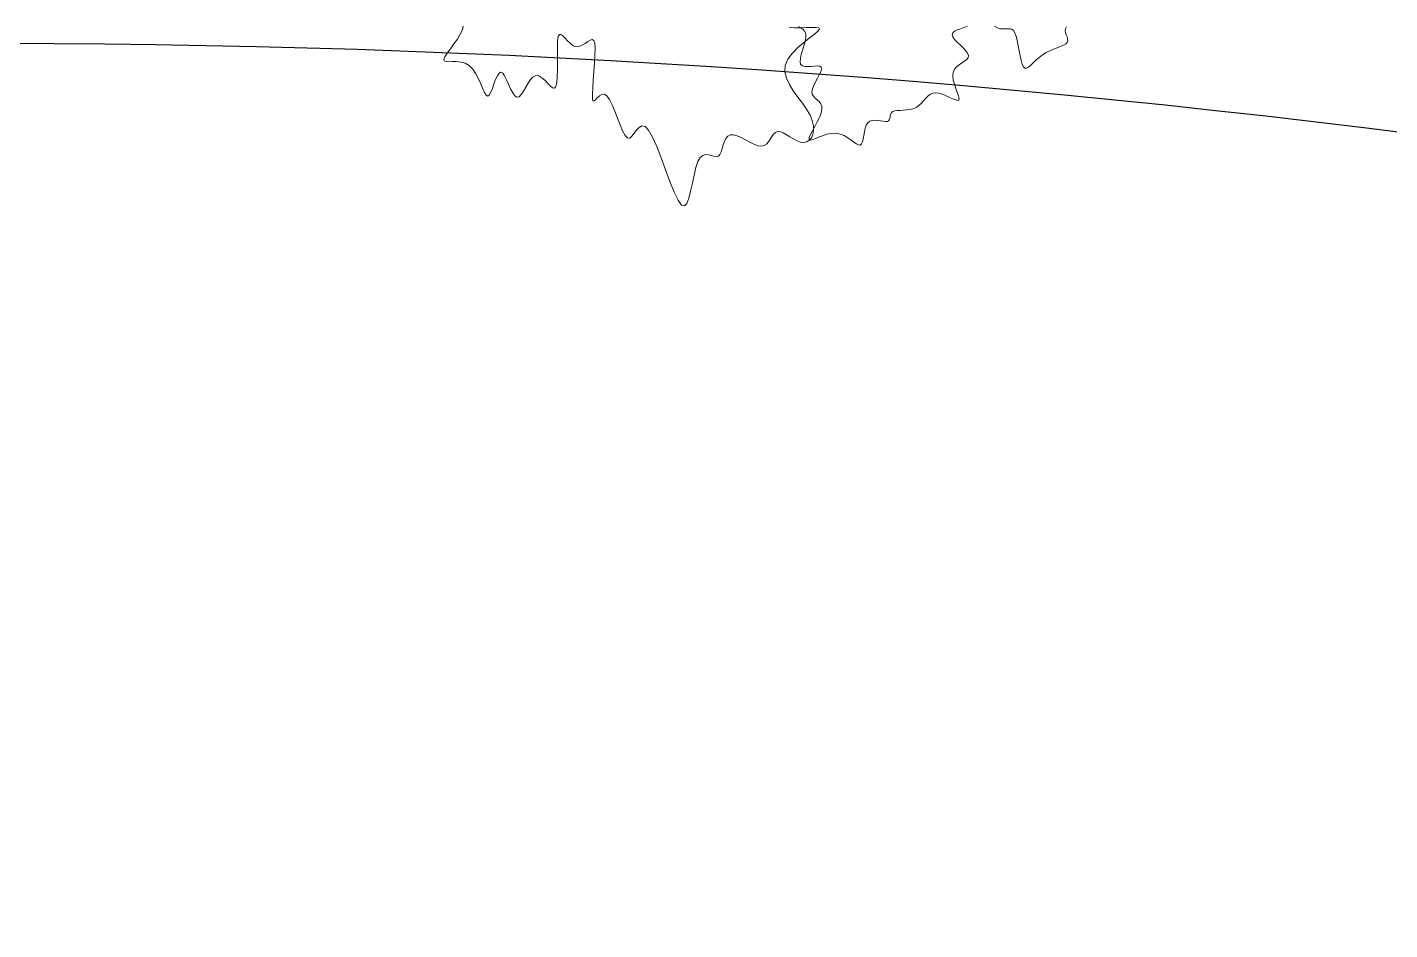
# Model space of a CAD drawing. Extents: x 2080 to 102399, y 2071 to 93424.
# Drawn here: x 86110.4 to 86316.3, y 83925.1 to 84061.6 of the extents above; entities that cross this region are included whole.
import ezdxf

# ---------------------------------------------------------------- set-up
doc = ezdxf.new("R2010")
doc.units = 0
doc.header["$LTSCALE"] = 20
doc.header["$MEASUREMENT"] = 0
doc.layers.add('casuanut tree', color=100, linetype='Continuous', lineweight=5)
doc.layers.add('road', color=2, linetype='Continuous')

# ---------------------------------------------------------------- blocks, each defined once
blk = doc.blocks.new('tr')
at = {"layer": 'casuanut tree'}
for points in [[(-0.0347, -0.7795), (-0.0308, -0.783), (-0.0274, -0.7869), (-0.0252, -0.7915), (-0.0246, -0.7969), (-0.026, -0.8033), (-0.029, -0.8105), (-0.0331, -0.818), (-0.0375, -0.8257), (-0.0417, -0.8331), (-0.0451, -0.84), (-0.0471, -0.8461), (-0.0471, -0.851), (-0.0446, -0.8546), (-0.0402, -0.857), (-0.0344, -0.8585), (-0.0281, -0.8596), (-0.0218, -0.8606), (-0.0162, -0.8616), (-0.012, -0.8632), (-0.0099, -0.8657), (-0.0104, -0.8692), (-0.0129, -0.8736), (-0.017, -0.8788), (-0.0219, -0.8844), (-0.0271, -0.8903), (-0.0319, -0.8963), (-0.0358, -0.902), (-0.0381, -0.9074), (-0.0383, -0.9122), (-0.037, -0.9165), (-0.0345, -0.9206), (-0.0316, -0.9247), (-0.0288, -0.9289), (-0.0267, -0.9335), (-0.0258, -0.9387), (-0.0268, -0.9446), (-0.03, -0.9513), (-0.035, -0.9587), (-0.041, -0.9662), (-0.0475, -0.9737), (-0.0537, -0.9807), (-0.059, -0.9869), (-0.0626, -0.9918), (-0.064, -0.9953), (-0.0626, -0.9969), (-0.0587, -0.9972), (-0.0529, -0.9965), (-0.0455, -0.9953), (-0.0372, -0.9941), (-0.0283, -0.9934), (-0.0195, -0.9936), (-0.0111, -0.9953), (-0.0035, -0.9987), (0.0032, -1.0034), (0.0091, -1.0089), (0.0143, -1.0146), (0.0188, -1.0199), (0.0228, -1.0243), (0.0264, -1.0271), (0.0295, -1.0279), (0.0323, -1.0263), (0.0349, -1.0226), (0.0375, -1.0174), (0.04, -1.0113), (0.0428, -1.0049), (0.0458, -0.9988), (0.0492, -0.9935), (0.0531, -0.9896), (0.0576, -0.9876), (0.0626, -0.9872), (0.0678, -0.9879), (0.073, -0.9895), (0.078, -0.9914), (0.0827, -0.9933), (0.0869, -0.9947), (0.0903, -0.9953), (0.0928, -0.9947), (0.0946, -0.9931), (0.096, -0.9909), (0.0972, -0.9882), (0.0984, -0.9855), (0.0999, -0.9829), (0.102, -0.9808), (0.1049, -0.9795), (0.1088, -0.9791), (0.1135, -0.9795), (0.119, -0.9804), (0.1249, -0.9815), (0.1312, -0.9824), (0.1375, -0.983), (0.1439, -0.9829), (0.15, -0.9817), (0.1557, -0.9795), (0.1611, -0.9764), (0.1663, -0.9728), (0.1714, -0.9692), (0.1764, -0.966), (0.1816, -0.9635), (0.187, -0.9623), (0.1927, -0.9626), (0.1988, -0.9648), (0.2051, -0.9683), (0.2113, -0.9728), (0.2172, -0.9774), (0.2226, -0.9816), (0.2273, -0.9849), (0.2309, -0.9867), (0.2333, -0.9863), (0.2343, -0.9833), (0.2342, -0.9781), (0.2335, -0.9713), (0.2326, -0.9634), (0.2318, -0.955), (0.2315, -0.9466), (0.2323, -0.9388), (0.2344, -0.9322), (0.2382, -0.927), (0.2432, -0.9232), (0.249, -0.9204), (0.255, -0.9181), (0.2606, -0.916), (0.2654, -0.9138), (0.2689, -0.911), (0.2704, -0.9074), (0.2697, -0.9026), (0.2673, -0.8968), (0.2636, -0.8905), (0.2593, -0.8839), (0.2551, -0.8773), (0.2516, -0.8711), (0.2494, -0.8656), (0.249, -0.8612), (0.2511, -0.858), (0.2551, -0.8559), (0.2607, -0.8545), (0.2672, -0.8536), (0.2742, -0.8527), (0.2812, -0.8517)], [(0.3318, -0.8633), (0.3369, -0.8679), (0.3419, -0.8709), (0.3468, -0.8726), (0.3515, -0.8736), (0.3559, -0.8743), (0.3597, -0.8752), (0.363, -0.877), (0.3655, -0.88), (0.3673, -0.8848), (0.3681, -0.8918), (0.3682, -0.9005), (0.3679, -0.9102), (0.3674, -0.9203), (0.3669, -0.9303), (0.3668, -0.9393), (0.3672, -0.947), (0.3684, -0.9524), (0.3706, -0.9554), (0.3738, -0.956), (0.3779, -0.9548), (0.3827, -0.9523), (0.3884, -0.9489), (0.3947, -0.945), (0.4016, -0.9412), (0.4089, -0.9378), (0.4167, -0.9353), (0.4246, -0.9335), (0.4324, -0.9322), (0.4399, -0.9312), (0.4467, -0.9302), (0.4526, -0.9291), (0.4574, -0.9276), (0.4607, -0.9254), (0.4625, -0.9225), (0.463, -0.9189), (0.4628, -0.9149), (0.4623, -0.9108), (0.4619, -0.9066), (0.4621, -0.9026), (0.4635, -0.899), (0.4664, -0.8961)], [(-0.6619, -0.6336), (-0.6648, -0.6403), (-0.6706, -0.6477), (-0.6782, -0.6554), (-0.6868, -0.6631), (-0.6954, -0.6705), (-0.7032, -0.6773), (-0.7092, -0.6831), (-0.7125, -0.6876), (-0.7125, -0.6907), (-0.7096, -0.6927), (-0.7044, -0.6942), (-0.6976, -0.6955), (-0.6899, -0.6973), (-0.6818, -0.7), (-0.6741, -0.7041), (-0.6675, -0.7102), (-0.6624, -0.7184), (-0.6586, -0.7283), (-0.6559, -0.739), (-0.6538, -0.7496), (-0.6522, -0.7594), (-0.6505, -0.7675), (-0.6486, -0.7732), (-0.6461, -0.7755), (-0.6427, -0.7741), (-0.6386, -0.7695), (-0.634, -0.763), (-0.6291, -0.7554), (-0.6241, -0.7479), (-0.6193, -0.7415), (-0.615, -0.7372), (-0.6112, -0.7361), (-0.6082, -0.7389), (-0.6058, -0.7449), (-0.6038, -0.753), (-0.602, -0.7623), (-0.6002, -0.7717), (-0.598, -0.7801), (-0.5954, -0.7867), (-0.592, -0.7902), (-0.5878, -0.79), (-0.5828, -0.7868), (-0.5772, -0.7815), (-0.5712, -0.7751), (-0.565, -0.7685), (-0.5588, -0.7628), (-0.5527, -0.7588), (-0.547, -0.7575), (-0.5418, -0.7596), (-0.537, -0.7643), (-0.5326, -0.7705), (-0.5286, -0.7772), (-0.5248, -0.7833), (-0.5212, -0.7876), (-0.5177, -0.7891), (-0.5144, -0.7868), (-0.511, -0.7799), (-0.5076, -0.7692), (-0.5043, -0.756), (-0.501, -0.7414), (-0.4977, -0.7268), (-0.4946, -0.7133), (-0.4915, -0.7021), (-0.4885, -0.6944), (-0.4855, -0.6911), (-0.4826, -0.6917), (-0.4796, -0.695), (-0.4764, -0.7003), (-0.4728, -0.7066), (-0.4688, -0.7128), (-0.4643, -0.7181), (-0.4592, -0.7214), (-0.4534, -0.7223), (-0.4472, -0.7211), (-0.4411, -0.7189), (-0.4353, -0.7165), (-0.4302, -0.7148), (-0.4263, -0.7146), (-0.4238, -0.7169), (-0.4232, -0.7226), (-0.4246, -0.7321), (-0.4277, -0.7448), (-0.432, -0.7595), (-0.4368, -0.7751), (-0.4417, -0.7906), (-0.4461, -0.8048), (-0.4495, -0.8167), (-0.4513, -0.8251), (-0.4512, -0.8294), (-0.4493, -0.8302), (-0.4461, -0.8287), (-0.4419, -0.8261), (-0.4371, -0.8234), (-0.4321, -0.8218), (-0.4274, -0.8224), (-0.4232, -0.8262), (-0.4198, -0.8342), (-0.4171, -0.8454), (-0.415, -0.8586), (-0.413, -0.8727), (-0.4111, -0.8865), (-0.4089, -0.8988), (-0.4063, -0.9084), (-0.4029, -0.9141), (-0.3986, -0.9152), (-0.3937, -0.9128), (-0.3882, -0.9083), (-0.3823, -0.9033), (-0.3764, -0.8993), (-0.3706, -0.8978), (-0.3651, -0.9004), (-0.3601, -0.9085), (-0.3558, -0.9231), (-0.352, -0.9429), (-0.3487, -0.966), (-0.3455, -0.9903), (-0.3423, -1.0141), (-0.3389, -1.0354), (-0.3351, -1.0523), (-0.3308, -1.0629), (-0.3258, -1.0658), (-0.3202, -1.062), (-0.3142, -1.0532), (-0.3077, -1.0409), (-0.3011, -1.0267), (-0.2944, -1.0122), (-0.2878, -0.9989), (-0.2813, -0.9885), (-0.2751, -0.9821), (-0.2693, -0.9793), (-0.2637, -0.9791), (-0.2585, -0.9808), (-0.2536, -0.9833), (-0.249, -0.9858), (-0.2447, -0.9875), (-0.2407, -0.9874), (-0.2371, -0.9849), (-0.2336, -0.9805), (-0.2302, -0.9748), (-0.2267, -0.9686), (-0.223, -0.9626), (-0.2189, -0.9574), (-0.2144, -0.9538), (-0.2092, -0.9524), (-0.2034, -0.9538), (-0.197, -0.9574), (-0.1902, -0.9626), (-0.1832, -0.9686), (-0.1761, -0.9748), (-0.1692, -0.9805), (-0.1625, -0.9849), (-0.1563, -0.9874), (-0.1507, -0.9874), (-0.1456, -0.9855), (-0.1409, -0.9822), (-0.1365, -0.9781), (-0.1322, -0.9739), (-0.128, -0.9703), (-0.1237, -0.9678), (-0.1191, -0.9671), (-0.1143, -0.9686), (-0.1093, -0.972), (-0.104, -0.9767), (-0.0985, -0.982), (-0.0928, -0.9875), (-0.087, -0.9925), (-0.0811, -0.9964), (-0.0752, -0.9986), (-0.0694, -0.9988), (-0.0638, -0.9969), (-0.0587, -0.9931), (-0.0545, -0.9875), (-0.0515, -0.9803), (-0.0497, -0.9716), (-0.0497, -0.9615), (-0.0516, -0.9502), (-0.0555, -0.9379), (-0.0608, -0.9248), (-0.0667, -0.9113), (-0.0724, -0.8975), (-0.077, -0.8839), (-0.0798, -0.8706), (-0.0798, -0.8581), (-0.0764, -0.8465), (-0.0689, -0.8362), (-0.0583, -0.827), (-0.0458, -0.819), (-0.0326, -0.812), (-0.0198, -0.8061), (-0.0087, -0.801), (-0.0005, -0.7969), (0.0036, -0.7936), (0.0028, -0.7909), (-0.0022, -0.7888), (-0.0103, -0.7869), (-0.0205, -0.785), (-0.0317, -0.7828), (-0.0428, -0.7801), (-0.0528, -0.7766)]]:
    blk.add_lwpolyline(points, dxfattribs=at)

msp = doc.modelspace()

# ---------------------------------------------------------------- linework, layer by layer
at = {"linetype": 'Continuous', "ltscale": 0.5}
msp.add_arc((86104.651, 82360.552), 1698.531, 71.040867, 104.168587, dxfattribs=at)
at = {"layer": 'road', "linetype": 'Continuous', "ltscale": 0.5}
msp.add_arc((86087.473, 83148.463), 1020.393, 49.563133, 88.711373, dxfattribs=at)

# ---------------------------------------------------------------- block references
at = {"layer": 'casuanut tree', "linetype": 'Continuous', "xscale": 78.74470103140477, "yscale": 78.74470103140477, "zscale": 78.74470103140477, "rotation": 13.01607038379083}
msp.add_blockref('tr', (86215.83, 84122.089), dxfattribs=at)

doc.saveas('drawing.dxf')
